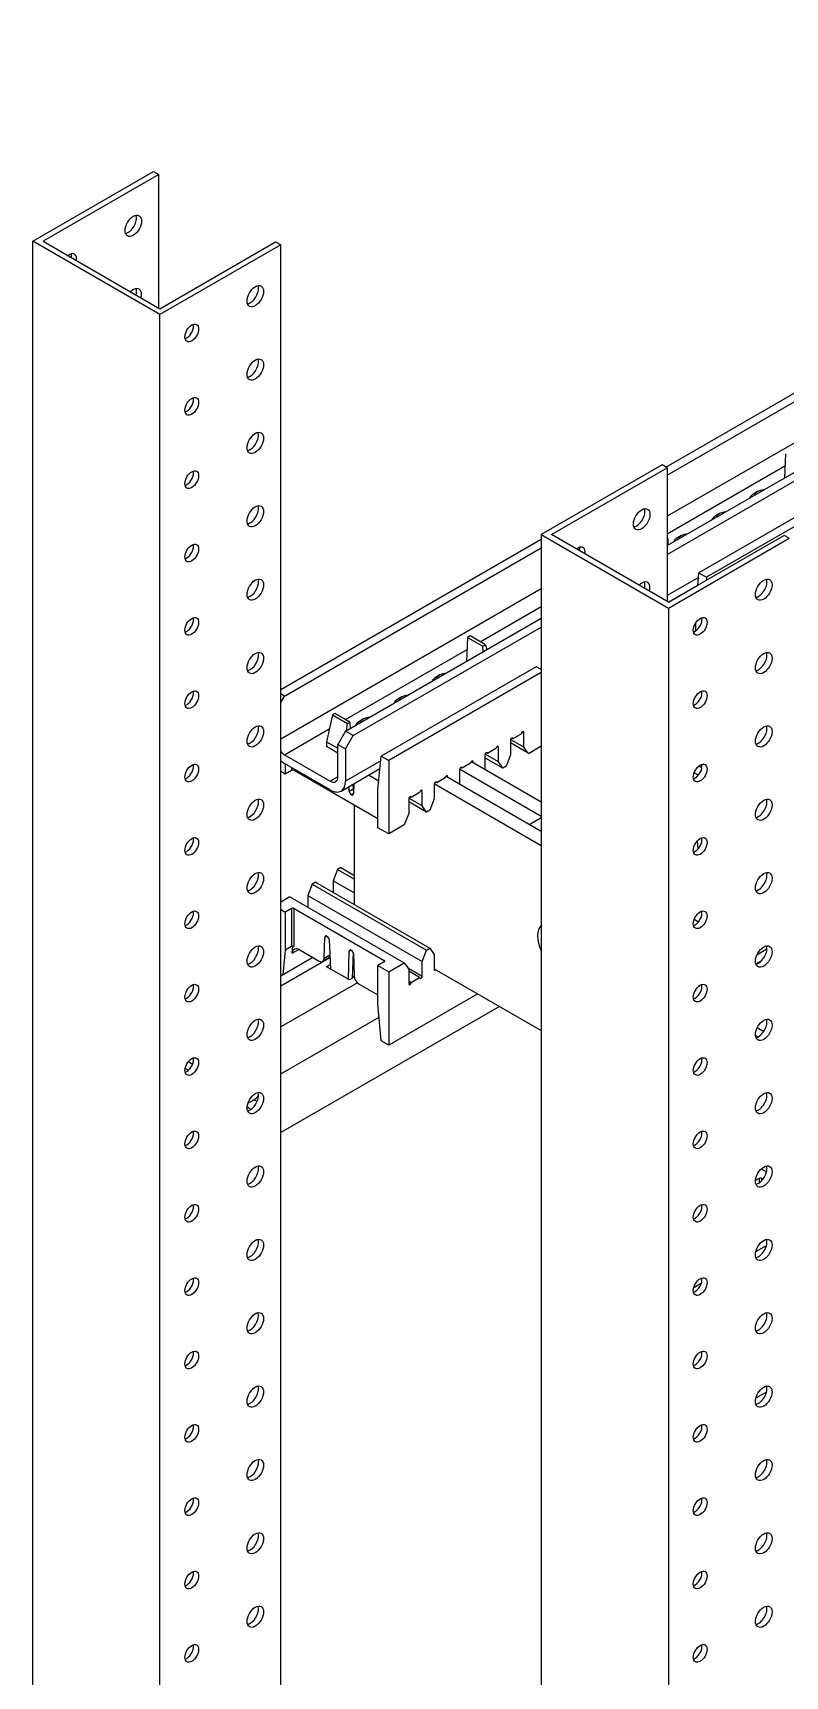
# Model space of a CAD drawing. Header units: millimetres. Extents: x -116965 to 323937, y 291661 to 566926.
# Drawn here: x -24985.9 to -24866.4, y 315174.1 to 315435.4 of the extents above; entities that cross this region are included whole.
import ezdxf

# ---------------------------------------------------------------- set-up
doc = ezdxf.new("R2010")
doc.units = ezdxf.units.MM
doc.layers.add('ALPHA', color=255, linetype='Continuous')

msp = doc.modelspace()

# ---------------------------------------------------------------- linework, layer by layer
at = {"layer": 'ALPHA'}
for p, q in [((-24885.308149, 315366.35997), (-24765.706088, 315435.412252)), ((-24885.106118, 315365.076904), (-24764.493905, 315434.712398)), ((-24885.106118, 315353.879236), (-24754.79644, 315429.113564)), ((-24763.281722, 315428.880279), (-24885.106118, 315358.544931)), ((-24885.106118, 315352.479528), (-24753.584257, 315428.41371)), ((-24985.919342, 315402.285819), (-24966.726444, 315413.366844)), ((-24966.726444, 315413.366844), (-24965.918322, 315412.900275)), ((-24965.918322, 315412.900275), (-24984.303098, 315402.285819)), ((-24965.918322, 315391.671364), (-24965.918322, 315412.900275)), ((-24985.919342, 314935.716344), (-24985.919342, 315402.285819)), ((-24965.716292, 315390.621582), (-24985.919342, 315402.285819)), ((-24984.303098, 315402.285819), (-24965.716292, 315391.554721)), ((-24965.716292, 315391.554721), (-24947.331515, 315402.169177)), ((-24946.523393, 315401.702607), (-24965.716292, 315390.621582)), ((-24947.331515, 315402.169177), (-24946.523393, 315401.702607)), ((-24946.523393, 314935.133133), (-24946.523393, 315401.702607)), ((-24965.716292, 314924.052108), (-24965.716292, 315390.621582)), ((-24885.914241, 315366.709897), (-24905.107139, 315355.628872)), ((-24885.106118, 315366.243327), (-24885.914241, 315366.709897)), ((-24885.106118, 315355.745514), (-24866.390747, 315366.550839)), ((-24866.317281, 315368.459532), (-24866.464212, 315364.642146)), ((-24903.490895, 315355.628872), (-24885.106118, 315366.243327)), ((-24885.106118, 315366.243327), (-24885.106118, 315345.014416)), ((-24855.407634, 315363.793838), (-24880.055356, 315349.563469)), ((-24854.195451, 315363.093983), (-24878.843173, 315348.863614)), ((-24870.721546, 315362.487443), (-24871.327638, 315362.137516)), ((-24876.782462, 315358.988172), (-24877.388553, 315358.638245)), ((-24946.523393, 315331.017332), (-24905.107139, 315354.929018)), ((-24945.917302, 315329.967551), (-24905.107139, 315353.529309)), ((-24905.107139, 315355.628872), (-24884.904088, 315343.964635)), ((-24905.107139, 315355.628872), (-24905.107139, 314889.059397)), ((-24884.904088, 315344.897774), (-24903.490895, 315355.628872)), ((-24885.022386, 315354.997317), (-24885.106118, 315355.04566)), ((-24885.106118, 315354.948974), (-24885.022386, 315354.997317)), ((-24885.022386, 315354.997317), (-24884.973085, 315353.956043)), ((-24866.519312, 315355.512229), (-24884.904088, 315344.897774)), ((-24884.904088, 315343.964635), (-24865.71119, 315355.04566)), ((-24882.843377, 315355.488901), (-24883.449468, 315355.138974)), ((-24865.71119, 315355.04566), (-24866.519312, 315355.512229)), ((-24880.12654, 315348.822516), (-24885.106118, 315345.947555)), ((-24880.245181, 315347.587595), (-24880.055356, 315349.563469)), ((-24880.055356, 315349.563469), (-24878.843173, 315348.863614)), ((-24878.843173, 315348.863614), (-24878.843173, 315348.397045)), ((-24905.107139, 315346.997336), (-24946.523393, 315323.085651)), ((-24884.910035, 315344.901207), (-24880.244483, 315347.594865)), ((-24882.075661, 315346.530767), (-24882.081608, 315346.534201)), ((-24914.804603, 315338.599086), (-24905.107139, 315344.19792)), ((-24884.904088, 315343.964635), (-24884.904088, 314877.39516)), ((-24884.5541, 315345.106707), (-24884.553784, 315345.100022)), ((-24884.407834, 315345.191153), (-24884.40805, 315345.184162)), ((-24936.219837, 315324.368717), (-24905.107139, 315342.331642)), ((-24935.007654, 315323.668863), (-24905.107139, 315340.931933)), ((-24880.564473, 315340.316383), (-24880.564473, 315341.593312)), ((-24916.824908, 315339.29894), (-24916.97184, 315335.481554)), ((-24916.420847, 315339.532225), (-24916.824908, 315339.29894)), ((-24916.824908, 315339.29894), (-24914.400542, 315337.899232)), ((-24913.996481, 315338.132516), (-24916.420847, 315339.532225)), ((-24914.400542, 315337.899232), (-24913.996481, 315338.132516)), ((-24914.366871, 315336.985533), (-24914.400542, 315337.899232)), ((-24913.996481, 315338.132516), (-24913.776195, 315337.32656)), ((-24936.219837, 315326.234995), (-24916.898374, 315337.390247)), ((-24905.915261, 315334.633245), (-24930.562983, 315320.402876)), ((-24905.107139, 315333.700106), (-24929.3508, 315319.703022)), ((-24921.229173, 315333.326851), (-24921.835265, 315332.976924)), ((-24905.107139, 315334.166676), (-24905.915261, 315334.633245)), ((-24905.107139, 315334.399961), (-24905.309169, 315334.283318)), ((-24945.917302, 315329.967551), (-24946.523393, 315330.317478)), ((-24946.523393, 315328.917769), (-24945.917302, 315329.967551)), ((-24927.290089, 315329.82758), (-24927.89618, 315329.477653)), ((-24937.913362, 315327.212752), (-24938.317423, 315326.979467)), ((-24935.530013, 315325.836725), (-24937.913362, 315327.212752)), ((-24945.917302, 315320.636161), (-24938.802092, 315324.744129)), ((-24938.317423, 315326.979467), (-24939.24347, 315322.708455)), ((-24938.317423, 315326.979467), (-24935.934074, 315325.60344)), ((-24936.096128, 315324.440141), (-24935.934074, 315325.60344)), ((-24935.934074, 315325.60344), (-24935.530013, 315325.836725)), ((-24935.530013, 315325.836725), (-24935.480713, 315324.795451)), ((-24933.351004, 315326.328309), (-24933.957096, 315325.978382)), ((-24939.24347, 315322.708455), (-24939.264782, 315322.020905)), ((-24939.264782, 315322.020905), (-24937.43202, 315320.96276)), ((-24939.24347, 315322.708455), (-24937.43202, 315321.662614)), ((-24936.219837, 315324.368717), (-24937.43202, 315322.269154)), ((-24937.43202, 315322.269154), (-24936.219837, 315321.5693)), ((-24937.43202, 315317.13689), (-24937.43202, 315322.269154)), ((-24935.007654, 315323.668863), (-24936.219837, 315324.368717)), ((-24936.219837, 315321.5693), (-24935.007654, 315323.668863)), ((-24911.915567, 315321.837578), (-24912.117598, 315321.95422)), ((-24911.915567, 315319.50473), (-24911.915567, 315321.837578)), ((-24910.01648, 315322.934016), (-24910.01648, 315320.601168)), ((-24907.233424, 315320.924901), (-24910.01648, 315322.531699)), ((-24907.201317, 315320.895123), (-24910.01648, 315322.520458)), ((-24907.874957, 315321.837578), (-24909.99188, 315323.059783)), ((-24909.612419, 315323.167301), (-24909.81445, 315323.283943)), ((-24908.279018, 315323.93714), (-24909.612419, 315323.167301)), ((-24907.874957, 315324.170425), (-24908.076987, 315324.287067)), ((-24907.874957, 315321.837578), (-24907.874957, 315324.170425)), ((-24907.233424, 315320.924901), (-24907.874957, 315321.837578)), ((-24907.05846, 315320.909274), (-24905.107139, 315322.03587)), ((-24945.917302, 315320.636161), (-24938.644203, 315316.437036)), ((-24938.644203, 315315.037327), (-24945.917302, 315319.236453)), ((-24936.219837, 315321.5693), (-24936.219837, 315316.437036)), ((-24930.634168, 315319.661924), (-24936.219837, 315316.437036)), ((-24931.072605, 315315.098273), (-24930.562983, 315320.402876)), ((-24930.562983, 315320.402876), (-24929.3508, 315319.703022)), ((-24929.3508, 315319.703022), (-24929.3508, 315308.038785)), ((-24916.360238, 315319.271445), (-24917.69364, 315318.501606)), ((-24916.211627, 315319.582229), (-24905.107139, 315313.17105)), ((-24915.956177, 315319.50473), (-24916.158208, 315319.621373)), ((-24915.956177, 315319.434745), (-24915.956177, 315319.50473)), ((-24914.05709, 315320.601168), (-24914.05709, 315318.338306)), ((-24911.215713, 315318.509083), (-24914.05709, 315320.149553)), ((-24911.915567, 315319.50473), (-24914.03249, 315320.726936)), ((-24913.653029, 315320.834453), (-24913.85506, 315320.951096)), ((-24912.319628, 315321.604293), (-24913.653029, 315320.834453)), ((-24911.215713, 315318.509083), (-24911.915567, 315319.50473)), ((-24910.01648, 315320.601168), (-24910.716334, 315318.797399)), ((-24945.812246, 315317.542806), (-24946.523393, 315317.953387)), ((-24945.812246, 315319.175799), (-24945.812246, 315317.542806)), ((-24944.802093, 315318.126017), (-24945.812246, 315317.542806)), ((-24944.802093, 315318.592587), (-24944.802093, 315318.126017)), ((-24944.398032, 315318.126017), (-24944.398032, 315318.359302)), ((-24931.0721, 315310.432287), (-24944.398032, 315318.126017)), ((-24937.43202, 315317.13689), (-24938.644203, 315316.437036)), ((-24936.929918, 315314.867514), (-24930.75211, 315318.434273)), ((-24930.951877, 315316.428279), (-24932.589235, 315317.373608)), ((-24920.400848, 315316.938598), (-24921.73425, 315316.168758)), ((-24920.252237, 315317.249381), (-24905.107139, 315308.505355)), ((-24919.996787, 315317.171883), (-24920.198818, 315317.288525)), ((-24919.996787, 315317.101897), (-24919.996787, 315317.171883)), ((-24918.097701, 315318.268321), (-24918.097701, 315316.005459)), ((-24905.107139, 315310.838202), (-24918.09051, 315318.334155)), ((-24917.69364, 315318.501606), (-24917.89567, 315318.618248)), ((-24910.716334, 315318.797399), (-24911.215713, 315318.509083)), ((-24880.799859, 315317.800014), (-24880.118974, 315317.406905)), ((-24880.067316, 315318.83182), (-24879.591675, 315318.557209)), ((-24935.629823, 315314.793688), (-24935.667819, 315315.596187)), ((-24935.023732, 315315.143615), (-24935.629823, 315314.793688)), ((-24935.327255, 315314.28871), (-24934.962595, 315314.499247)), ((-24935.267977, 315314.254486), (-24935.327255, 315314.28871)), ((-24934.96474, 315314.42956), (-24935.267977, 315314.254486)), ((-24935.061727, 315315.946115), (-24935.023732, 315315.143615)), ((-24935.041721, 315315.523565), (-24934.932999, 315315.460795)), ((-24934.915462, 315316.030561), (-24934.965116, 315314.417344)), ((-24931.0721, 315315.097981), (-24931.072605, 315315.098273)), ((-24931.0721, 315309.032578), (-24931.0721, 315315.097981)), ((-24930.944416, 315316.432587), (-24930.951877, 315316.428279)), ((-24924.441459, 315314.605751), (-24925.77486, 315313.835911)), ((-24924.037398, 315314.839035), (-24924.239428, 315314.955678)), ((-24924.037398, 315312.506188), (-24924.037398, 315314.839035)), ((-24922.138311, 315315.935474), (-24922.138311, 315313.602626)), ((-24905.107139, 315306.172507), (-24922.131121, 315316.001308)), ((-24921.73425, 315316.168758), (-24921.93628, 315316.285401)), ((-24934.805624, 315296.779507), (-24934.805624, 315312.587838)), ((-24926.178921, 315313.602626), (-24926.178921, 315311.269779)), ((-24923.337543, 315311.510541), (-24926.178921, 315313.151011)), ((-24924.037398, 315312.506188), (-24926.15432, 315313.728394)), ((-24925.77486, 315313.835911), (-24925.97689, 315313.952553)), ((-24923.337543, 315311.510541), (-24924.037398, 315312.506188)), ((-24922.838165, 315311.798857), (-24923.337543, 315311.510541)), ((-24922.138311, 315313.602626), (-24922.838165, 315311.798857)), ((-24929.3508, 315308.038785), (-24931.0721, 315309.032578)), ((-24926.878775, 315309.46601), (-24929.3508, 315308.038785)), ((-24926.178921, 315311.269779), (-24926.878775, 315309.46601)), ((-24905.107139, 315310.604917), (-24906.925413, 315309.555136)), ((-24906.925413, 315309.555136), (-24905.107139, 315308.505355)), ((-24880.173896, 315305.676981), (-24880.285144, 315306.96341)), ((-24937.479679, 315302.412436), (-24938.179533, 315300.608666)), ((-24936.980301, 315302.700752), (-24937.479679, 315302.412436)), ((-24937.479679, 315302.412436), (-24934.805624, 315300.868569)), ((-24936.980301, 315302.700752), (-24934.805624, 315301.445202)), ((-24941.520289, 315300.079589), (-24942.220143, 315298.275819)), ((-24941.020911, 315300.367905), (-24941.520289, 315300.079589)), ((-24941.520289, 315300.079589), (-24923.337543, 315289.581775)), ((-24941.020911, 315300.367905), (-24922.838165, 315289.870092)), ((-24938.179533, 315300.608666), (-24934.805624, 315298.660739)), ((-24938.179533, 315300.608666), (-24938.179533, 315298.727435)), ((-24945.061521, 315298.035057), (-24946.523393, 315297.191045)), ((-24946.523393, 315296.024621), (-24945.812246, 315295.61404)), ((-24944.802093, 315296.197252), (-24945.812246, 315295.61404)), ((-24945.061521, 315298.035057), (-24926.878775, 315287.537244)), ((-24944.802093, 315296.197252), (-24944.802093, 315290.131849)), ((-24944.398032, 315296.197252), (-24930.061947, 315287.92031)), ((-24944.398032, 315290.131849), (-24944.398032, 315296.197252)), ((-24942.220143, 315298.275819), (-24924.037398, 315287.778006)), ((-24942.220143, 315298.275819), (-24942.220143, 315296.394587)), ((-24945.812246, 315295.61404), (-24945.812246, 315289.548637)), ((-24880.799859, 315294.47154), (-24880.118974, 315294.078431)), ((-24880.799859, 315294.47154), (-24880.118974, 315294.078431)), ((-24939.598516, 315288.26142), (-24939.494864, 315291.628983)), ((-24939.494864, 315291.628983), (-24939.202579, 315291.797734)), ((-24939.192002, 315291.791841), (-24939.132724, 315291.757617)), ((-24938.830156, 315291.252639), (-24938.607766, 315286.555552)), ((-24946.523393, 315283.893815), (-24938.695715, 315288.413127)), ((-24941.397357, 315288.399408), (-24946.523393, 315285.43989)), ((-24945.81174, 315289.548345), (-24946.187834, 315285.633625)), ((-24944.802093, 315290.131849), (-24945.812246, 315289.548637)), ((-24945.812246, 315289.548637), (-24945.81174, 315289.548345)), ((-24944.787306, 315290.139803), (-24945.81174, 315289.548345)), ((-24944.713645, 315289.060669), (-24944.606097, 315290.180127)), ((-24944.713645, 315289.060669), (-24943.63481, 315289.683535)), ((-24943.508103, 315289.618048), (-24940.406146, 315287.827132)), ((-24938.696407, 315288.427732), (-24939.834717, 315287.770528)), ((-24938.712745, 315288.77282), (-24939.598516, 315288.26142)), ((-24935.762928, 315284.913085), (-24935.624027, 315289.394239)), ((-24935.624027, 315289.394239), (-24935.331818, 315289.562946)), ((-24935.321169, 315289.557014), (-24935.267977, 315289.526304)), ((-24935.032897, 315289.261482), (-24935.162274, 315285.087612)), ((-24934.965116, 315289.013732), (-24934.861463, 315285.526481)), ((-24930.061947, 315287.92031), (-24930.061947, 315287.687025)), ((-24924.037398, 315287.778006), (-24923.337543, 315289.581775)), ((-24923.337543, 315289.581775), (-24922.838165, 315289.870092)), ((-24922.838165, 315289.870092), (-24922.138311, 315288.874444)), ((-24922.138311, 315288.874444), (-24922.138311, 315286.541597)), ((-24871.00129, 315287.371547), (-24870.054846, 315287.917977)), ((-24870.786898, 315288.895034), (-24869.246724, 315289.784255)), ((-24869.294434, 315290.161727), (-24869.401044, 315290.223279)), ((-24939.250295, 315286.926517), (-24938.641959, 315287.27774)), ((-24935.613746, 315284.826954), (-24939.250295, 315286.926517)), ((-24934.829684, 315285.279632), (-24935.613746, 315284.826954)), ((-24934.836295, 315285.311231), (-24935.149733, 315285.492195)), ((-24934.893089, 315286.590496), (-24935.111775, 315286.716755)), ((-24934.904779, 315286.983764), (-24935.100005, 315287.096478)), ((-24930.061947, 315287.687025), (-24931.0721, 315287.103813)), ((-24931.0721, 315287.103813), (-24929.3508, 315286.11002)), ((-24931.0721, 315281.03841), (-24931.0721, 315287.103813)), ((-24929.3508, 315286.11002), (-24926.878775, 315287.537244)), ((-24929.3508, 315286.11002), (-24929.3508, 315274.445783)), ((-24926.878775, 315287.537244), (-24926.178921, 315286.541597)), ((-24926.344508, 315286.777169), (-24924.037398, 315285.445159)), ((-24926.178921, 315286.541597), (-24926.178921, 315284.208749)), ((-24924.441459, 315285.211874), (-24926.178921, 315286.214998)), ((-24924.037398, 315285.445159), (-24924.037398, 315287.778006)), ((-24922.138311, 315286.611582), (-24905.107139, 315276.778631)), ((-24934.346648, 315284.39209), (-24946.523393, 315277.361842)), ((-24934.053834, 315284.159623), (-24931.0721, 315282.438118)), ((-24926.178921, 315284.675319), (-24925.77486, 315284.442034)), ((-24925.77486, 315284.442034), (-24924.441459, 315285.211874)), ((-24911.774146, 315280.627829), (-24946.523393, 315260.565341)), ((-24931.0721, 315281.038993), (-24931.072605, 315281.038702)), ((-24930.562983, 315275.145637), (-24931.072605, 315281.038702)), ((-24931.072605, 315281.038702), (-24931.0721, 315281.03841)), ((-24915.208664, 315282.610749), (-24929.3508, 315274.445783)), ((-24946.523393, 315269.896731), (-24930.889633, 315278.922886)), ((-24929.3508, 315274.445783), (-24930.562983, 315275.145637)), ((-24870.665161, 315275.789609), (-24871.060774, 315276.018017)), ((-24870.775876, 315277.253239), (-24869.737877, 315276.65395)), ((-24961.655478, 315270.701563), (-24961.741235, 315270.652052)), ((-24961.220569, 315270.450468), (-24961.726733, 315270.742702)), ((-24961.208002, 315271.842921), (-24960.527117, 315271.449812)), ((-24951.274727, 315264.241664), (-24951.873585, 315264.587415)), ((-24951.739258, 315265.229028), (-24950.786237, 315265.779255)), ((-24950.279703, 315265.486807), (-24950.786237, 315265.779255)), ((-24870.148018, 315254.783726), (-24869.307923, 315254.298697)), ((-24870.454866, 315253.27286), (-24871.061413, 315252.922671)), ((-24870.454866, 315253.27286), (-24870.454866, 315252.582532)), ((-24870.050805, 315252.929552), (-24870.050805, 315253.27286)), ((-24870.050805, 315253.27286), (-24869.855625, 315253.160173)), ((-24871.00129, 315241.647739), (-24869.310432, 315242.623955)), ((-24880.866705, 315235.951938), (-24879.648067, 315236.655519)), ((-24869.310432, 315219.295482), (-24871.00129, 315218.319265))]:
    msp.add_line(p, q, dxfattribs=at)
for centre, major_axis, start_param, end_param in [((-24969.958932, 315404.735309), (0.928571, 1.608333), 2.3561944902, 8.6393797974), ((-24970.767054, 315405.201878), (0.928571, 1.608333), 3.5917893435, 5.8329886172), ((-24980.060458, 315398.903191), (0.771429, 1.336153), 5.2636745788, 7.3026960355), ((-24980.86858, 315399.36976), (0.771429, 1.336153), 5.2636745788, 5.7318997087), ((-24950.564003, 315393.537642), (0.928571, 1.608333), 2.3561944902, 8.6393797974), ((-24951.372125, 315394.004211), (0.928571, 1.608333), 3.926990817, 5.8329886172), ((-24969.958932, 315393.071072), (0.928571, 1.608333), 5.1625856703, 7.403784944), ((-24970.767054, 315393.537642), (0.928571, 1.608333), 5.1625856703, 5.8329886172), ((-24951.372125, 315394.004211), (0.928571, 1.608333), 3.5917893435, 3.926990817), ((-24960.665529, 315387.705523), (0.771429, 1.336153), 2.3561944902, 8.6393797974), ((-24961.473651, 315388.172093), (0.771429, 1.336153), 3.926990817, 5.7318997087), ((-24961.473651, 315388.172093), (0.771429, 1.336153), 3.692878252, 3.926990817), ((-24950.564003, 315381.873405), (0.928571, 1.608333), 2.3561944902, 8.6393797974), ((-24951.372125, 315382.339974), (0.928571, 1.608333), 3.926990817, 5.8329886172), ((-24951.372125, 315382.339974), (0.928571, 1.608333), 3.5917893435, 3.926990817), ((-24960.665529, 315376.041286), (0.771429, 1.336153), 2.3561944902, 8.6393797974), ((-24961.473651, 315376.507856), (0.771429, 1.336153), 3.926990817, 5.7318997087), ((-24961.473651, 315376.507856), (0.771429, 1.336153), 3.692878252, 3.926990817), ((-24950.564003, 315370.209168), (0.928571, 1.608333), 2.3561944902, 8.6393797974), ((-24951.372125, 315370.675737), (0.928571, 1.608333), 3.926990817, 5.8329886172), ((-24951.372125, 315370.675737), (0.928571, 1.608333), 3.5917893435, 3.926990817), ((-24960.665529, 315364.377049), (0.771429, 1.336153), 2.3561944902, 8.6393797974), ((-24961.473651, 315364.843619), (0.771429, 1.336153), 3.926990817, 5.7318997087), ((-24961.473651, 315364.843619), (0.771429, 1.336153), 3.692878252, 3.926990817), ((-24869.549769, 315361.111063), (-2.514286, 0), 5.4977871438, 6.048268686), ((-24869.549769, 315361.810917), (-1.657143, 0), 4.8150711722, 6.1805031154), ((-24950.564003, 315358.544931), (0.928571, 1.608333), 2.3561944902, 8.6393797974), ((-24951.372125, 315359.0115), (0.928571, 1.608333), 3.926990817, 5.8329886172), ((-24889.146729, 315358.078362), (0.928571, 1.608333), 2.3561944902, 8.6393797974), ((-24889.954851, 315358.544931), (0.928571, 1.608333), 3.5917893435, 5.8329886172), ((-24875.610685, 315357.611792), (-2.514286, 0), 5.4977871438, 6.048268686), ((-24875.610685, 315358.311646), (-1.657143, 0), 4.8150711722, 6.1805031154), ((-24951.372125, 315359.0115), (0.928571, 1.608333), 3.5917893435, 3.926990817), ((-24960.665529, 315352.712813), (0.771429, 1.336153), 2.3561944902, 8.6393797974), ((-24961.473651, 315353.179382), (0.771429, 1.336153), 3.926990817, 5.7318997087), ((-24899.248254, 315352.246243), (0.771429, 1.336153), 0.7853981634, 1.0195107284), ((-24899.248254, 315352.246243), (0.771429, 1.336153), 5.2636745788, 7.0685834706), ((-24900.056376, 315352.712813), (0.771429, 1.336153), 5.2636745788, 5.7318997087), ((-24881.6716, 315354.112521), (-2.514286, 0), 5.4977871438, 6.048268686), ((-24881.6716, 315354.812375), (-1.657143, 0), 4.8150711722, 6.1805031154), ((-24961.473651, 315353.179382), (0.771429, 1.336153), 3.692878252, 3.926990817), ((-24950.564003, 315346.880694), (0.928571, 1.608333), 2.3561944902, 8.6393797974), ((-24951.372125, 315347.347264), (0.928571, 1.608333), 3.926990817, 5.8329886172), ((-24889.146729, 315346.414125), (0.928571, 1.608333), 5.1625856703, 7.0685834706), ((-24889.954851, 315346.880694), (0.928571, 1.608333), 5.1625856703, 5.8329886172), ((-24869.7518, 315346.880694), (0.928571, 1.608333), 2.3561944902, 8.6393797974), ((-24870.559922, 315347.347264), (0.928571, 1.608333), 3.5917893435, 5.8329886172), ((-24951.372125, 315347.347264), (0.928571, 1.608333), 3.5917893435, 3.926990817), ((-24889.146729, 315346.414125), (0.928571, 1.608333), 0.7853981634, 1.1205996369), ((-24960.665529, 315341.048576), (0.771429, 1.336153), 2.3561944902, 8.6393797974), ((-24961.473651, 315341.515145), (0.771429, 1.336153), 3.692878252, 3.926990817), ((-24961.473651, 315341.515145), (0.771429, 1.336153), 3.926990817, 5.7318997087), ((-24879.853325, 315341.048576), (0.771429, 1.336153), 2.3561944902, 8.6393797974), ((-24880.661447, 315341.515145), (0.771429, 1.336153), 3.692878252, 5.7318997087), ((-24950.564003, 315335.216457), (0.928571, 1.608333), 2.3561944902, 8.6393797974), ((-24951.372125, 315335.683027), (0.928571, 1.608333), 3.926990817, 5.8329886172), ((-24869.7518, 315335.216457), (0.928571, 1.608333), 2.3561944902, 8.6393797974), ((-24870.559922, 315335.683027), (0.928571, 1.608333), 3.5917893435, 5.8329886172), ((-24951.372125, 315335.683027), (0.928571, 1.608333), 3.5917893435, 3.926990817), ((-24920.057397, 315331.950471), (-2.514286, 0), 5.4977871438, 6.048268686), ((-24920.057397, 315332.650325), (-1.657143, 0), 4.8150711722, 6.1805031154), ((-24960.665529, 315329.384339), (0.771429, 1.336153), 2.3561944902, 8.6393797974), ((-24961.473651, 315329.850908), (0.771429, 1.336153), 3.926990817, 5.7318997087), ((-24926.118312, 315329.151054), (-1.657143, 0), 4.8150711722, 6.1805031154), ((-24879.853325, 315329.384339), (0.771429, 1.336153), 2.3561944902, 8.6393797974), ((-24880.661447, 315329.850908), (0.771429, 1.336153), 3.692878252, 5.7318997087), ((-24961.473651, 315329.850908), (0.771429, 1.336153), 3.692878252, 3.926990817), ((-24926.118312, 315328.4512), (-2.514286, 0), 5.4977871438, 6.048268686), ((-24950.564003, 315323.55222), (0.928571, 1.608333), 2.3561944902, 8.6393797974), ((-24951.372125, 315324.01879), (0.928571, 1.608333), 3.926990817, 5.8329886172), ((-24932.179227, 315324.951929), (-2.514286, 0), 5.4977871438, 6.048268686), ((-24932.179227, 315325.651783), (-1.657143, 0), 4.8150711722, 6.1805031154), ((-24869.7518, 315323.55222), (0.928571, 1.608333), 2.3561944902, 8.6393797974), ((-24870.559922, 315324.01879), (0.928571, 1.608333), 3.5917893435, 5.8329886172), ((-24951.372125, 315324.01879), (0.928571, 1.608333), 3.5917893435, 3.926990817), ((-24912.117598, 315321.720935), (0.142857, 0.247436), 5.4977871438, 8.6393797974), ((-24909.81445, 315323.050658), (0.142857, 0.247436), 5.4977871438, 8.6393797974), ((-24908.076987, 315324.053783), (0.142857, 0.247436), 5.4977871438, 8.6393797974), ((-24960.665529, 315317.720102), (0.771429, 1.336153), 2.3561944902, 8.6393797974), ((-24945.917302, 315322.03587), (-0.857143, 1.484615), 1.8325957146, 2.3561944902), ((-24945.917302, 315322.03587), (-1.714286, 2.96923), 2.1035142351, 2.3561944902), ((-24916.158208, 315319.388088), (0.142857, 0.247436), 5.4977871438, 8.6393797974), ((-24913.85506, 315320.717811), (0.142857, 0.247436), 5.4977871438, 8.6393797974), ((-24907.05846, 315321.142558), (0.142857, 0.247436), 2.8797932658, 3.926990817), ((-24879.853325, 315317.720102), (0.771429, 1.336153), 2.3561944902, 8.6393797974), ((-24961.473651, 315318.186671), (0.771429, 1.336153), 3.692878252, 3.926990817), ((-24961.473651, 315318.186671), (0.771429, 1.336153), 3.926990817, 5.7318997087), ((-24944.600063, 315318.009375), (-0.285714, 0), 3.926990817, 5.4977871438), ((-24938.644203, 315317.836744), (-0.857143, 1.484615), 2.3561944902, 3.926990817), ((-24920.198818, 315317.05524), (0.142857, 0.247436), 5.4977871438, 8.6393797974), ((-24917.89567, 315318.384963), (0.142857, 0.247436), 5.4977871438, 8.6393797974), ((-24880.661447, 315318.186671), (0.771429, 1.336153), 3.692878252, 5.7318997087), ((-24938.644203, 315317.836744), (-1.714286, 2.96923), 2.3561944902, 3.926990817), ((-24935.327255, 315314.638637), (-0.214286, 0.371154), 0.8415466072, 2.3561944902), ((-24935.267977, 315314.604413), (-0.214286, 0.371154), 2.3561944902, 3.8920842319), ((-24934.721164, 315314.988564), (-0.214286, 0.371154), 0.8415466072, 1.4978383998), ((-24930.951877, 315317.827987), (-0.857143, 1.484615), 2.3561944902, 2.3617043931), ((-24925.97689, 315313.719269), (0.142857, 0.247436), 5.4977871438, 8.6393797974), ((-24924.239428, 315314.722393), (0.142857, 0.247436), 5.4977871438, 8.6393797974), ((-24921.93628, 315316.052116), (0.142857, 0.247436), 5.4977871438, 8.6393797974), ((-24950.564003, 315311.887983), (0.928571, 1.608333), 2.3561944902, 8.6393797974), ((-24951.372125, 315312.354553), (0.928571, 1.608333), 3.926990817, 5.8329886172), ((-24869.7518, 315311.887983), (0.928571, 1.608333), 2.3561944902, 8.6393797974), ((-24870.559922, 315312.354553), (0.928571, 1.608333), 3.5917893435, 5.8329886172), ((-24951.372125, 315312.354553), (0.928571, 1.608333), 3.5917893435, 3.926990817), ((-24960.665529, 315306.055865), (0.771429, 1.336153), 2.3561944902, 8.6393797974), ((-24961.473651, 315306.522435), (0.771429, 1.336153), 3.926990817, 5.7318997087), ((-24879.853325, 315306.055865), (0.771429, 1.336153), 2.3561944902, 8.6393797974), ((-24880.661447, 315306.522435), (0.771429, 1.336153), 3.692878252, 5.7318997087), ((-24961.473651, 315306.522435), (0.771429, 1.336153), 3.692878252, 3.926990817), ((-24950.564003, 315300.223747), (0.928571, 1.608333), 2.3561944902, 8.6393797974), ((-24951.372125, 315300.690316), (0.928571, 1.608333), 3.926990817, 5.8329886172), ((-24869.7518, 315300.223747), (0.928571, 1.608333), 2.3561944902, 8.6393797974), ((-24870.559922, 315300.690316), (0.928571, 1.608333), 3.5917893435, 5.8329886172), ((-24951.372125, 315300.690316), (0.928571, 1.608333), 3.5917893435, 3.926990817), ((-24960.665529, 315294.391628), (0.771429, 1.336153), 2.3561944902, 8.6393797974), ((-24961.473651, 315294.858198), (0.771429, 1.336153), 3.926990817, 5.7318997087), ((-24944.600063, 315296.08061), (-0.285714, 0), 3.926990817, 5.4977871438), ((-24879.853325, 315294.391628), (0.771429, 1.336153), 2.3561944902, 8.6393797974), ((-24880.661447, 315294.858198), (0.771429, 1.336153), 3.692878252, 5.7318997087), ((-24961.473651, 315294.858198), (0.771429, 1.336153), 3.692878252, 3.926990817), ((-24902.884803, 315290.192503), (-2, 3.464102), 0.1184518189, 1.4523445079), ((-24939.192002, 315291.441914), (-0.214286, 0.371154), 5.4977871438, 7.0336768855), ((-24939.132724, 315291.40769), (-0.214286, 0.371154), 3.9831392608, 5.4977871438), ((-24869.7518, 315288.55951), (0.928571, 1.608333), 2.3561944902, 8.6393797974), ((-24950.564003, 315288.55951), (0.928571, 1.608333), 2.3561944902, 8.6393797974), ((-24951.372125, 315289.026079), (0.928571, 1.608333), 3.926990817, 5.8329886172), ((-24944.600063, 315290.015207), (-0.285714, 0), 5.427038432, 5.4977871438), ((-24944.600063, 315290.015207), (-0.285714, 0), 3.926990817, 5.427038432), ((-24943.508103, 315288.218339), (-0.857143, 1.484615), 5.4977871438, 6.9638637155), ((-24940.406146, 315288.760271), (-0.571429, 0.989743), 2.3561944902, 3.8920842319), ((-24935.321169, 315289.207087), (-0.214286, 0.371154), 5.4977871438, 7.0334352906), ((-24935.267977, 315289.176377), (-0.214286, 0.371154), 3.961897402, 5.4977871438), ((-24930.263978, 315287.803667), (-0.285714, 0), 2.3561944902, 3.926990817), ((-24870.559922, 315289.026079), (0.928571, 1.608333), 3.5917893435, 5.8329886172), ((-24951.372125, 315289.026079), (0.928571, 1.608333), 3.5917893435, 3.926990817), ((-24934.053834, 315285.092762), (-0.571429, 0.989743), 0.8203047484, 2.3561944902), ((-24924.239428, 315285.328516), (0.142857, 0.247436), 2.3561944902, 5.4977871438), ((-24921.93628, 315286.658239), (0.142857, 0.247436), 2.3561944902, 4.1945832121), ((-24960.665529, 315282.727391), (0.771429, 1.336153), 2.3561944902, 8.6393797974), ((-24961.473651, 315283.193961), (0.771429, 1.336153), 3.926990817, 5.7318997087), ((-24925.97689, 315284.325392), (0.142857, 0.247436), 2.3561944902, 5.4977871438), ((-24879.853325, 315282.727391), (0.771429, 1.336153), 2.3561944902, 8.6393797974), ((-24880.661447, 315283.193961), (0.771429, 1.336153), 3.692878252, 5.7318997087), ((-24961.473651, 315283.193961), (0.771429, 1.336153), 3.692878252, 3.926990817), ((-24950.564003, 315276.895273), (0.928571, 1.608333), 2.3561944902, 8.6393797974), ((-24951.372125, 315277.361842), (0.928571, 1.608333), 3.926990817, 5.8329886172), ((-24869.7518, 315276.895273), (0.928571, 1.608333), 2.3561944902, 8.6393797974), ((-24870.559922, 315277.361842), (0.928571, 1.608333), 3.5917893435, 5.8329886172), ((-24951.372125, 315277.361842), (0.928571, 1.608333), 3.5917893435, 3.926990817), ((-24960.665529, 315271.063154), (0.771429, 1.336153), 2.3561944902, 8.6393797974), ((-24961.473651, 315271.529724), (0.771429, 1.336153), 3.926990817, 5.7318997087), ((-24879.853325, 315271.063154), (0.771429, 1.336153), 2.3561944902, 8.6393797974), ((-24880.661447, 315271.529724), (0.771429, 1.336153), 3.692878252, 5.7318997087), ((-24961.473651, 315271.529724), (0.771429, 1.336153), 3.692878252, 3.926990817), ((-24950.564003, 315265.231036), (0.928571, 1.608333), 2.3561944902, 8.6393797974), ((-24869.7518, 315265.231036), (0.928571, 1.608333), 2.3561944902, 8.6393797974), ((-24951.372125, 315265.697605), (0.928571, 1.608333), 3.926990817, 5.8329886172), ((-24950.786237, 315267.435577), (1.014286, 1.756794), 3.926990817, 4.4585586519), ((-24870.559922, 315265.697605), (0.928571, 1.608333), 3.5917893435, 5.8329886172), ((-24951.372125, 315265.697605), (0.928571, 1.608333), 3.5917893435, 3.926990817), ((-24960.665529, 315259.398918), (0.771429, 1.336153), 2.3561944902, 8.6393797974), ((-24961.473651, 315259.865487), (0.771429, 1.336153), 3.926990817, 5.7318997087), ((-24879.853325, 315259.398918), (0.771429, 1.336153), 2.3561944902, 8.6393797974), ((-24880.661447, 315259.865487), (0.771429, 1.336153), 3.692878252, 5.7318997087), ((-24961.473651, 315259.865487), (0.771429, 1.336153), 3.692878252, 3.926990817), ((-24950.564003, 315253.566799), (0.928571, 1.608333), 2.3561944902, 8.6393797974), ((-24951.372125, 315254.033369), (0.928571, 1.608333), 3.926990817, 5.8329886172), ((-24869.7518, 315253.566799), (0.928571, 1.608333), 2.3561944902, 8.6393797974), ((-24870.559922, 315254.033369), (0.928571, 1.608333), 3.5917893435, 5.8329886172), ((-24951.372125, 315254.033369), (0.928571, 1.608333), 3.5917893435, 3.926990817), ((-24870.252835, 315253.156218), (-0.285714, 0), 3.926990817, 5.4977871438), ((-24960.665529, 315247.734681), (0.771429, 1.336153), 2.3561944902, 8.6393797974), ((-24961.473651, 315248.20125), (0.771429, 1.336153), 3.926990817, 5.7318997087), ((-24879.853325, 315247.734681), (0.771429, 1.336153), 2.3561944902, 8.6393797974), ((-24880.661447, 315248.20125), (0.771429, 1.336153), 3.692878252, 5.7318997087), ((-24961.473651, 315248.20125), (0.771429, 1.336153), 3.692878252, 3.926990817), ((-24950.564003, 315241.902562), (0.928571, 1.608333), 2.3561944902, 8.6393797974), ((-24951.372125, 315242.369132), (0.928571, 1.608333), 3.926990817, 5.8329886172), ((-24869.7518, 315241.902562), (0.928571, 1.608333), 2.3561944902, 8.6393797974), ((-24870.559922, 315242.369132), (0.928571, 1.608333), 3.5917893435, 5.8329886172), ((-24951.372125, 315242.369132), (0.928571, 1.608333), 3.5917893435, 3.926990817), ((-24960.665529, 315236.070444), (0.771429, 1.336153), 2.3561944902, 8.6393797974), ((-24961.473651, 315236.537013), (0.771429, 1.336153), 3.926990817, 5.7318997087), ((-24879.853325, 315236.070444), (0.771429, 1.336153), 2.3561944902, 8.6393797974), ((-24880.661447, 315236.537013), (0.771429, 1.336153), 3.692878252, 5.7318997087), ((-24961.473651, 315236.537013), (0.771429, 1.336153), 3.692878252, 3.926990817), ((-24950.564003, 315230.238325), (0.928571, 1.608333), 2.3561944902, 8.6393797974), ((-24951.372125, 315230.704895), (0.928571, 1.608333), 3.926990817, 5.8329886172), ((-24869.7518, 315230.238325), (0.928571, 1.608333), 2.3561944902, 8.6393797974), ((-24870.559922, 315230.704895), (0.928571, 1.608333), 3.5917893435, 5.8329886172), ((-24951.372125, 315230.704895), (0.928571, 1.608333), 3.5917893435, 3.926990817), ((-24960.665529, 315224.406207), (0.771429, 1.336153), 2.3561944902, 8.6393797974), ((-24961.473651, 315224.872776), (0.771429, 1.336153), 3.926990817, 5.7318997087), ((-24879.853325, 315224.406207), (0.771429, 1.336153), 2.3561944902, 8.6393797974), ((-24880.661447, 315224.872776), (0.771429, 1.336153), 3.692878252, 5.7318997087), ((-24961.473651, 315224.872776), (0.771429, 1.336153), 3.692878252, 3.926990817), ((-24950.564003, 315218.574089), (0.928571, 1.608333), 2.3561944902, 8.6393797974), ((-24951.372125, 315219.040658), (0.928571, 1.608333), 3.926990817, 5.8329886172), ((-24869.7518, 315218.574089), (0.928571, 1.608333), 2.3561944902, 8.6393797974), ((-24870.559922, 315219.040658), (0.928571, 1.608333), 3.5917893435, 5.8329886172), ((-24951.372125, 315219.040658), (0.928571, 1.608333), 3.5917893435, 3.926990817), ((-24960.665529, 315212.74197), (0.771429, 1.336153), 2.3561944902, 8.6393797974), ((-24961.473651, 315213.20854), (0.771429, 1.336153), 3.926990817, 5.7318997087), ((-24879.853325, 315212.74197), (0.771429, 1.336153), 2.3561944902, 8.6393797974), ((-24880.661447, 315213.20854), (0.771429, 1.336153), 3.692878252, 5.7318997087), ((-24961.473651, 315213.20854), (0.771429, 1.336153), 3.692878252, 3.926990817), ((-24950.564003, 315206.909852), (0.928571, 1.608333), 2.3561944902, 8.6393797974), ((-24951.372125, 315207.376421), (0.928571, 1.608333), 3.926990817, 5.8329886172), ((-24869.7518, 315206.909852), (0.928571, 1.608333), 2.3561944902, 8.6393797974), ((-24870.559922, 315207.376421), (0.928571, 1.608333), 3.5917893435, 5.8329886172), ((-24951.372125, 315207.376421), (0.928571, 1.608333), 3.5917893435, 3.926990817), ((-24960.665529, 315201.077733), (0.771429, 1.336153), 2.3561944902, 8.6393797974), ((-24961.473651, 315201.544303), (0.771429, 1.336153), 3.926990817, 5.7318997087), ((-24879.853325, 315201.077733), (0.771429, 1.336153), 2.3561944902, 8.6393797974), ((-24880.661447, 315201.544303), (0.771429, 1.336153), 3.692878252, 5.7318997087), ((-24961.473651, 315201.544303), (0.771429, 1.336153), 3.692878252, 3.926990817), ((-24950.564003, 315195.245615), (0.928571, 1.608333), 2.3561944902, 8.6393797974), ((-24951.372125, 315195.712184), (0.928571, 1.608333), 3.926990817, 5.8329886172), ((-24869.7518, 315195.245615), (0.928571, 1.608333), 2.3561944902, 8.6393797974), ((-24870.559922, 315195.712184), (0.928571, 1.608333), 3.5917893435, 5.8329886172), ((-24951.372125, 315195.712184), (0.928571, 1.608333), 3.5917893435, 3.926990817), ((-24960.665529, 315189.413496), (0.771429, 1.336153), 2.3561944902, 8.6393797974), ((-24961.473651, 315189.880066), (0.771429, 1.336153), 3.692878252, 3.926990817), ((-24961.473651, 315189.880066), (0.771429, 1.336153), 3.926990817, 5.7318997087), ((-24879.853325, 315189.413496), (0.771429, 1.336153), 2.3561944902, 8.6393797974), ((-24880.661447, 315189.880066), (0.771429, 1.336153), 3.692878252, 5.7318997087), ((-24950.564003, 315183.581378), (0.928571, 1.608333), 2.3561944902, 8.6393797974), ((-24951.372125, 315184.047947), (0.928571, 1.608333), 3.926990817, 5.8329886172), ((-24869.7518, 315183.581378), (0.928571, 1.608333), 2.3561944902, 8.6393797974), ((-24870.559922, 315184.047947), (0.928571, 1.608333), 3.5917893435, 5.8329886172), ((-24951.372125, 315184.047947), (0.928571, 1.608333), 3.5917893435, 3.926990817), ((-24960.665529, 315177.749259), (0.771429, 1.336153), 2.3561944902, 8.6393797974), ((-24961.473651, 315178.215829), (0.771429, 1.336153), 3.926990817, 5.7318997087), ((-24879.853325, 315177.749259), (0.771429, 1.336153), 2.3561944902, 8.6393797974), ((-24880.661447, 315178.215829), (0.771429, 1.336153), 3.692878252, 5.7318997087), ((-24961.473651, 315178.215829), (0.771429, 1.336153), 3.692878252, 3.926990817)]:
    msp.add_ellipse(centre, major_axis=major_axis, ratio=0.5773502692, start_param=start_param, end_param=end_param, dxfattribs=at)

doc.saveas('drawing.dxf')
